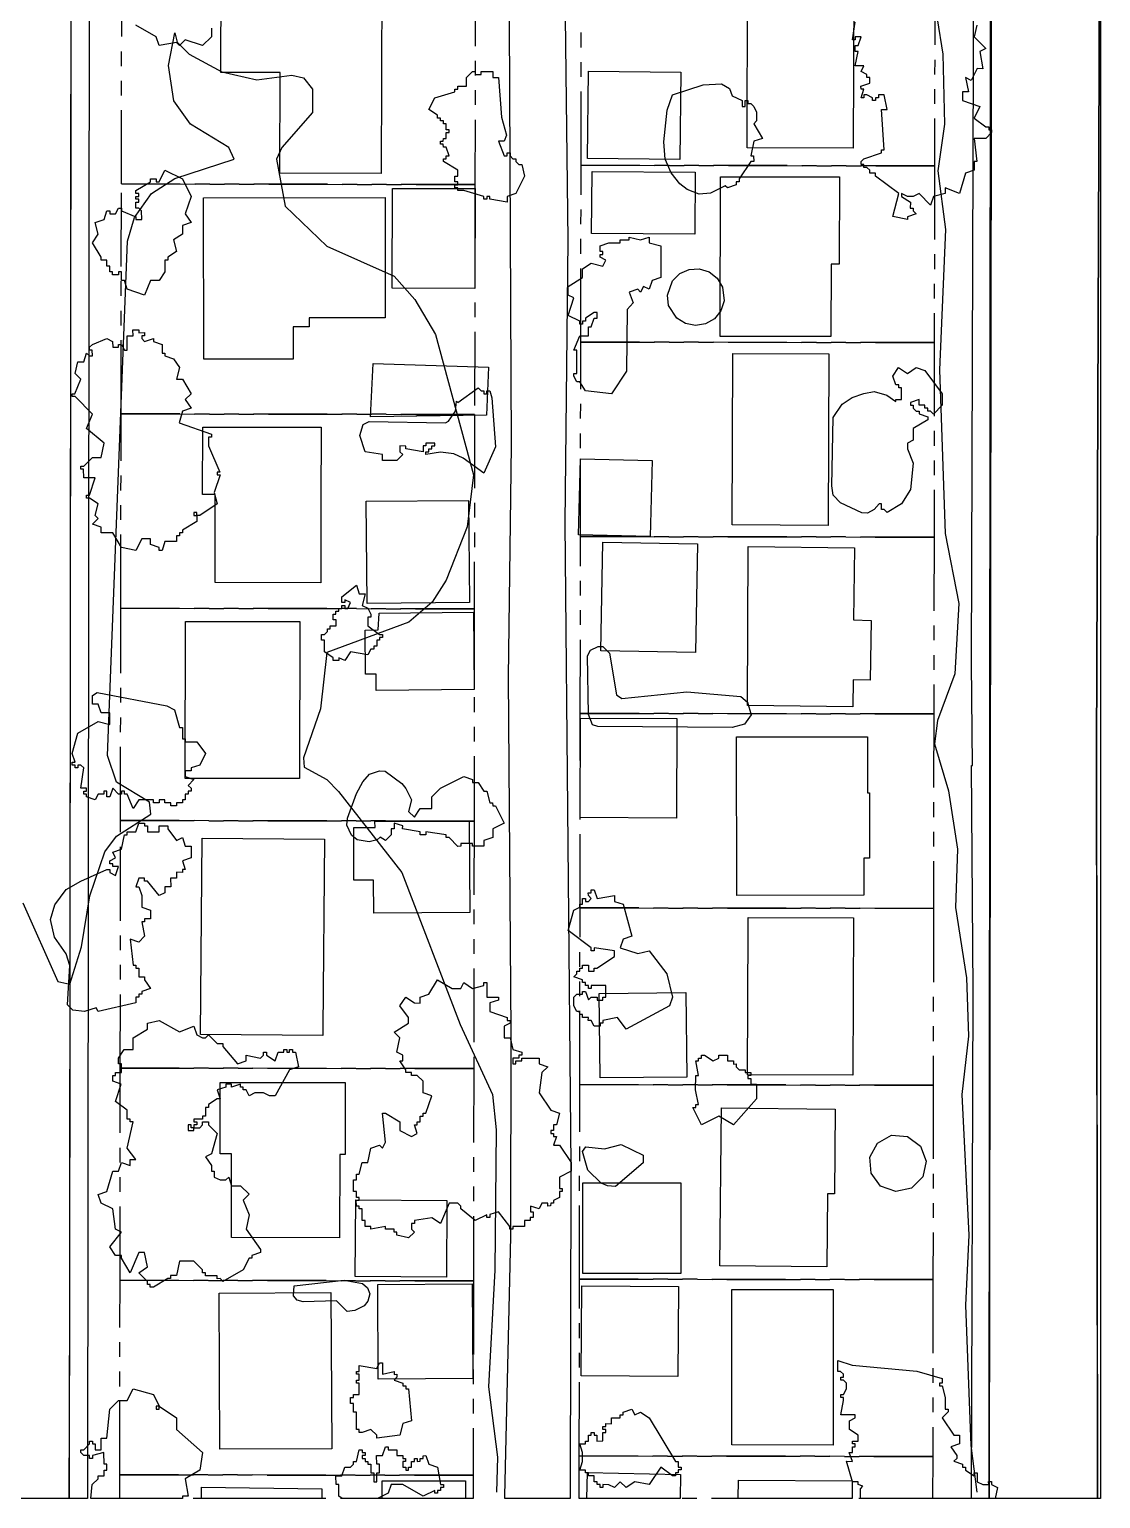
# Model space of a CAD drawing. Header units: metres. Extents: x -550 to 550, y -500 to 950.
# Drawn here: x 457.7 to 550, y -500 to -373.4 of the extents above; entities that cross this region are included whole.
import ezdxf

# ---------------------------------------------------------------- set-up
doc = ezdxf.new("R2010")
doc.units = ezdxf.units.M
doc.header["$LTSCALE"] = 2
doc.linetypes.add('PHANTOM', pattern=[6.35, 3.175, -0.635, 0.635, -0.635, 0.635, -0.635])
for name, color, linetype in [('SITE-BLDG-EXIST', 7, 'CONTINUOUS'), ('SITE-PARKING', 250, 'CONTINUOUS'), ('SITE-PROPERTY', 7, 'PHANTOM'), ('SITE-ROAD-CURB', 7, 'CONTINUOUS'), ('SITE-ROAD-GRAVEL', 32, 'CONTINUOUS'), ('SITE-ROAD-PAVED', 7, 'CONTINUOUS'), ('SITE-TREE-CANOPY', 94, 'CONTINUOUS'), ('TOPO-CONTOUR-MINOR', 9, 'CONTINUOUS')]:
    doc.layers.add(name, color=color, linetype=linetype)

msp = doc.modelspace()

# ---------------------------------------------------------------- linework, layer by layer
at = {"layer": 'SITE-BLDG-EXIST'}
for points in [[(479.28, -377.12), (474.17, -377.11), (474.2, -369.19), (488.05, -369.25), (487.98, -385.82), (479.25, -385.79)], [(519.53, -383.6), (519.57, -369.74), (528.72, -369.78), (528.67, -383.62)], [(505.86, -377.01), (513.82, -377.09), (513.74, -384.6), (505.78, -384.52)], [(515.04, -385.71), (515.02, -391.03), (506.13, -390.98), (506.16, -385.65)], [(517.23, -386.09), (527.48, -386.11), (527.46, -393.62), (526.78, -393.62), (526.76, -399.87), (517.2, -399.85)], [(488.95, -387.1), (496.09, -387.12), (496.07, -395.72), (488.93, -395.7)], [(472.68, -387.91), (488.32, -387.88), (488.34, -398.24), (481.79, -398.25), (481.79, -399.02), (480.4, -399.03), (480.41, -401.81), (472.7, -401.82)], [(518.27, -408.94), (518.3, -401.34), (526.58, -401.36), (526.53, -416.14), (518.25, -416.1)], [(482.8, -414.19), (482.78, -421.09), (473.68, -421.07), (473.69, -413.49), (472.6, -413.48), (472.62, -407.67), (482.81, -407.68)], [(505.01, -416.94), (505.17, -410.4), (511.35, -410.56), (511.18, -417.1)], [(486.7, -414.05), (495.51, -413.98), (495.59, -422.79), (486.78, -422.86)], [(507.08, -417.59), (515.24, -417.72), (515.09, -427.08), (506.92, -426.95)], [(519.63, -417.95), (528.79, -418.06), (528.71, -424.29), (530.22, -424.32), (530.15, -429.48), (528.67, -429.46), (528.64, -431.78), (519.57, -431.66)], [(495.94, -423.61), (496.01, -430.28), (487.56, -430.37), (487.55, -428.95), (486.64, -428.96), (486.6, -425.16), (487.74, -425.15), (487.82, -423.69)], [(471.09, -437.94), (471.11, -424.41), (480.98, -424.42), (480.96, -437.95)], [(505.17, -432.75), (513.48, -432.79), (513.44, -441.36), (505.13, -441.32)], [(530.08, -439.19), (530.08, -444.81), (529.59, -444.81), (529.6, -448.01), (518.63, -448.02), (518.62, -434.37), (529.91, -434.36), (529.91, -439.19)], [(487.34, -446.71), (485.64, -446.72), (485.62, -442.18), (487.46, -442.17), (487.45, -441.66), (495.57, -441.62), (495.62, -449.5), (487.36, -449.55)], [(482.97, -459.48), (482.97, -460.1), (472.42, -460.02), (472.55, -443.09), (483.09, -443.17)], [(519.62, -450.76), (519.63, -449.92), (528.7, -449.95), (528.63, -463.51), (519.56, -463.47)], [(514.25, -456.4), (514.33, -463.67), (506.87, -463.75), (506.79, -456.48)], [(484.89, -468.96), (484.89, -470.36), (484.42, -470.36), (484.41, -477.52), (475.1, -477.51), (475.1, -470.29), (474.11, -470.29), (474.11, -464.15), (484.89, -464.15)], [(526.47, -473.73), (526.4, -480.03), (517.19, -479.94), (517.33, -466.33), (527.13, -466.43), (527.06, -473.75)], [(505.36, -472.79), (513.83, -472.78), (513.83, -480.59), (505.37, -480.59)], [(493.66, -474.3), (493.61, -480.92), (485.74, -480.86), (485.79, -474.24)], [(474.09, -495.75), (474.01, -482.29), (483.66, -482.24), (483.73, -495.71)], [(487.69, -481.54), (495.84, -481.49), (495.89, -489.66), (487.74, -489.71)], [(505.28, -481.66), (513.61, -481.73), (513.55, -489.49), (505.22, -489.43)], [(518.21, -495.38), (518.22, -481.97), (526.96, -481.98), (526.95, -495.39)], [(488.06, -498.48), (495.25, -498.48), (495.26, -500), (488.06, -500)], [(505.77, -497.75), (513.78, -497.92), (513.77, -500), (505.72, -500)], [(518.78, -498.41), (528.59, -498.48), (528.58, -500), (518.77, -500)], [(472.51, -499), (482.88, -499.17), (482.86, -500), (472.49, -500)]]:
    msp.add_lwpolyline(points, close=True, dxfattribs=at)
at = {"layer": 'SITE-PARKING'}
msp.add_lwpolyline([(487.08, -406.78), (487.3, -402.18), (497.23, -402.5), (497.08, -406.64)], close=True, dxfattribs=at)
at = {"layer": 'SITE-PROPERTY'}
for points in [[(535.68, -385.16), (505.22, -385.11), (505.24, -368.36), (535.71, -368.39)], [(496.07, -386.77), (465.6, -386.72), (465.63, -368.44), (496.09, -368.48)], [(535.66, -400.38), (505.19, -400.35), (505.22, -385.11), (535.68, -385.16)], [(496.04, -406.58), (465.57, -406.53), (465.6, -386.72), (496.07, -386.77)], [(535.64, -417.15), (505.17, -417.1), (505.19, -400.35), (535.66, -400.38)], [(496.01, -423.33), (465.55, -423.28), (465.57, -406.53), (496.04, -406.58)], [(535.62, -432.38), (505.15, -432.34), (505.17, -417.1), (535.64, -417.15)], [(495.99, -441.62), (465.52, -441.57), (465.55, -423.28), (496.01, -423.33)], [(535.59, -449.14), (505.13, -449.1), (505.15, -432.34), (535.62, -432.38)], [(495.97, -462.95), (465.5, -462.9), (465.52, -441.57), (495.99, -441.62)], [(535.57, -464.38), (505.11, -464.33), (505.13, -449.1), (535.59, -449.14)], [(495.94, -481.24), (465.48, -481.19), (465.5, -462.9), (495.97, -462.95)], [(535.55, -481.13), (505.08, -481.09), (505.11, -464.33), (535.57, -464.38)], [(495.92, -497.99), (465.45, -497.95), (465.48, -481.19), (495.94, -481.24)], [(535.53, -496.37), (505.06, -496.32), (505.08, -481.09), (535.55, -481.13)], [(505.06, -496.32), (535.53, -496.37), (535.52, -500), (505.06, -500)], [(465.45, -497.95), (495.92, -497.99), (495.91, -500), (465.45, -500)]]:
    msp.add_lwpolyline(points, close=True, dxfattribs=at)
at = {"layer": 'SITE-ROAD-CURB'}
msp.add_lwpolyline([(462.89, -316.61), (462.68, -500), (461.1, -500), (461.15, -485.88), (461.32, -302.54)], dxfattribs=at)
for points in [[(547.74, -340.12), (544.01, -346.26), (542.09, -350.69), (541.43, -353.14), (540.78, -356.57), (540.6, -359.8), (540.39, -500), (538.88, -500), (539, -456.21), (538.87, -436.84), (538.97, -436.84), (538.88, -428), (539.1, -358.46), (539.73, -353.97), (541.47, -348.22), (543.05, -344.82), (550, -333.78), (550, -336.56)], [(549.74, -494.99), (549.65, -435.55), (549.91, -368.84), (549.79, -363.6), (550, -357.81), (550, -500), (549.72, -500)]]:
    msp.add_lwpolyline(points, close=True, dxfattribs=at)
at = {"layer": 'SITE-ROAD-GRAVEL'}
msp.add_lwpolyline([(503.62, -353.11), (504.08, -391.55), (503.82, -415.95), (504.33, -471.33), (504.29, -500), (498.65, -500), (498.65, -499.77), (499.16, -477.41), (499.2, -459.8), (498.95, -429.23), (499.23, -409.25), (498.92, -348.2)], dxfattribs=at)
at = {"layer": 'SITE-ROAD-PAVED'}
msp.add_lwpolyline([(461.32, -302.54), (461.1, -500), (451.9, -500), (452.07, -417.77), (452.06, -389.37), (451.94, -387.91), (451.65, -386), (451.19, -384.52), (450.05, -382.72), (449.44, -382.01), (448.03, -381.07), (446.37, -380.22), (444.73, -379.9), (441.92, -379.78), (382.17, -379.63), (379.05, -379.95), (376.98, -380.59), (374.86, -382.23), (373.85, -383.7), (372.95, -385.92), (372.62, -388.27), (372.58, -389.87), (372.44, -500), (363.2, -500)], dxfattribs=at)
msp.add_lwpolyline([(540.39, -497.71), (540.5, -373.15), (540.6, -359.8), (540.78, -356.57), (541.43, -353.14), (542.09, -350.69), (542.8, -348.82), (544.01, -346.26), (545.38, -343.85), (550, -336.56), (550, -357.81), (549.79, -363.6), (549.91, -368.84), (549.65, -435.55), (549.72, -500), (540.39, -500)], close=True, dxfattribs=at)
at = {"layer": 'SITE-TREE-CANOPY'}
for points in [[(473.35, -373.29), (473.35, -374.03), (472.59, -374.79), (471.1, -374.29), (470.6, -374.79), (470.35, -374.54), (468.85, -374.79), (468.6, -374.04), (466.84, -373.04)], [(539.34, -373.04), (539.1, -374.04), (540.1, -375.04), (539.59, -375.29), (539.85, -376.79), (539.35, -376.78), (538.85, -377.79), (538.35, -377.54), (538.6, -378.79), (538.09, -378.79), (538.1, -379.54), (539.6, -380.04), (539.1, -381.04), (540.1, -381.79), (540.35, -381.79), (540.35, -382.04), (540.6, -382.04), (540.6, -382.29), (540.1, -382.79), (539.1, -382.79), (539.34, -384.79), (539.1, -384.79), (539.1, -385.54), (538.35, -385.79), (537.85, -387.54), (536.6, -387.04), (536.6, -387.54), (535.6, -387.79), (535.35, -388.54), (534.35, -387.54), (533.85, -387.79), (533.35, -387.79), (532.84, -387.54), (532.84, -387.79), (533.6, -388.29), (533.59, -388.79), (533.85, -388.79), (533.85, -389.04), (534.1, -389.29), (533.35, -389.54), (533.35, -389.79), (532.1, -389.53), (532.6, -387.54), (530.6, -386.04), (530.6, -385.78), (530.1, -385.79), (530.1, -385.54), (529.85, -385.29), (529.6, -385.29), (529.6, -385.04), (529.35, -385.04), (529.35, -384.79), (529.6, -384.54), (531.1, -384.04), (531.1, -383.79), (531.35, -383.79), (531.1, -380.29), (531.6, -380.29), (531.34, -379.04), (530.85, -379.04), (530.85, -379.29), (530.6, -379.29), (530.6, -379.54), (530.35, -379.54), (530.35, -379.29), (529.85, -379.04), (529.6, -379.04), (529.6, -379.29), (529.35, -379.29), (529.6, -378.54), (529.35, -378.54), (529.34, -378.29), (530.1, -378.04), (530.1, -377.54), (529.85, -377.54), (529.85, -377.29), (529.35, -377.04), (529.6, -376.54), (528.85, -376.54), (529.1, -375.29), (528.85, -375.29), (528.85, -374.79), (529.1, -374.79), (529.35, -374.04), (528.85, -374.04), (528.85, -374.29), (528.6, -374.29), (528.85, -372.79)]]:
    msp.add_lwpolyline(points, dxfattribs=at)
for points in [[(498.6, -383.04), (498.1, -383.04), (498.6, -384.29), (498.85, -384.29), (498.85, -384.04), (499.1, -384.04), (499.1, -384.29), (499.35, -384.55), (499.6, -384.55), (499.6, -384.79), (499.85, -385.04), (500.1, -385.04), (500.35, -386.04), (499.6, -387.54), (498.85, -387.79), (498.84, -388.29), (497.35, -388.04), (497.35, -387.79), (497.1, -387.79), (497.1, -388.04), (496.85, -388.03), (496.85, -387.79), (495.1, -387.29), (494.6, -387.29), (494.6, -387.04), (494.35, -387.04), (494.34, -386.79), (494.6, -386.79), (494.6, -386.54), (494.34, -386.54), (494.35, -386.04), (494.6, -386.04), (494.6, -385.54), (493.35, -384.79), (493.35, -384.54), (493.6, -384.54), (493.6, -384.29), (493.85, -384.29), (493.6, -383.54), (493.35, -383.54), (493.34, -383.29), (493.1, -383.29), (493.1, -383.04), (493.34, -383.04), (493.35, -382.79), (493.6, -382.79), (493.6, -382.29), (493.84, -382.29), (493.84, -382.04), (493.6, -382.04), (493.6, -381.53), (493.35, -381.53), (493.35, -381.29), (493.1, -381.29), (493.09, -381.04), (492.85, -381.04), (492.85, -380.79), (492.1, -380.29), (492.6, -379.29), (494.35, -378.79), (494.35, -378.54), (494.6, -378.54), (494.6, -378.29), (495.35, -378.29), (495.35, -377.54), (495.85, -377.04), (496.1, -377.04), (496.1, -377.29), (496.6, -377.29), (496.6, -377.04), (497.6, -377.03), (497.6, -377.53), (498.1, -377.54), (498.35, -380.95), (498.78, -382.5)], [(519.1, -379.54), (519.1, -380.04), (519.35, -380.04), (519.35, -379.54), (519.59, -379.54), (519.59, -379.79), (519.85, -379.79), (520.1, -380.04), (520.34, -380.54), (520.35, -381.29), (520.1, -381.54), (520.85, -382.79), (520.1, -383.04), (519.85, -384.29), (520.09, -384.29), (520.1, -384.79), (519.85, -384.79), (518.85, -386.29), (518.85, -386.54), (518.6, -386.54), (518.6, -386.79), (517.85, -387.04), (517.63, -386.89), (516.37, -387.5), (515.4, -387.59), (514.36, -387.19), (513.74, -386.7), (512.99, -385.77), (512.47, -384.57), (512.34, -383.1), (512.65, -380.37), (513.11, -379.03), (515.75, -378.18), (517.33, -378.08), (518.01, -378.48), (518.23, -379.11)], [(471.6, -387.79), (471.09, -389.29), (471.6, -390.04), (470.85, -390.29), (470.85, -391.04), (470.09, -391.54), (470.35, -392.54), (469.6, -393.04), (469.6, -393.29), (469.35, -393.28), (469.35, -394.29), (468.85, -395.04), (468.1, -395.04), (467.6, -396.29), (466.1, -395.79), (465.85, -395.04), (465.6, -395.04), (465.6, -394.29), (465.35, -394.29), (465.35, -394.54), (464.84, -394.54), (464.84, -394.29), (464.6, -394.29), (464.6, -393.79), (464.35, -393.79), (464.35, -393.29), (463.85, -393.29), (463.85, -393.04), (463.1, -391.79), (463.6, -391.04), (463.35, -390.04), (464.1, -389.79), (464.35, -389.04), (464.6, -389.04), (464.6, -389.29), (465.1, -389.29), (465.35, -388.79), (465.6, -388.79), (465.6, -389.04), (466.85, -389.54), (466.84, -389.79), (467.35, -389.79), (467.34, -389.04), (467.1, -388.79), (466.85, -388.79), (466.85, -388.29), (467.1, -388.29), (467.1, -388.04), (466.85, -388.04), (466.85, -387.79), (467.1, -387.79), (467.1, -387.54), (466.85, -387.54), (466.85, -387.29), (468.1, -386.54), (468.1, -386.29), (468.6, -386.29), (468.6, -386.54), (468.85, -386.54), (469.35, -385.54), (470.85, -386.29)], [(509.7, -396.95), (509.19, -397.54), (509.14, -402.84), (507.85, -404.79), (505.6, -404.54), (505.1, -403.78), (504.84, -403.78), (504.6, -403.29), (504.6, -403.04), (504.85, -403.04), (504.85, -401.04), (504.59, -401.04), (505.1, -399.79), (505.85, -399.79), (505.85, -399.04), (506.1, -399.04), (506.35, -398.29), (506.6, -398.29), (506.6, -397.79), (506.35, -397.79), (505.6, -398.29), (505.6, -398.54), (505.35, -398.53), (505.35, -398.79), (505.1, -398.79), (505.1, -398.53), (504.1, -398.04), (504.6, -396.54), (504.1, -396.29), (504.1, -395.54), (505.35, -394.79), (505.35, -394.04), (506.1, -393.54), (507.1, -393.79), (507.35, -393.29), (506.85, -393.04), (506.85, -392.79), (507.1, -392.79), (507.1, -392.54), (506.85, -392.54), (506.85, -392.04), (507.6, -391.79), (508.6, -391.79), (508.6, -391.54), (509.35, -391.54), (509.35, -391.29), (510.34, -391.54), (511.1, -391.29), (511.1, -391.79), (512.1, -392.04), (512.1, -394.79), (511.34, -395.04), (511.1, -395.79), (510.6, -395.54), (510.35, -396.04), (510.1, -395.79), (509.35, -396.04)], [(517.54, -396.8), (517.26, -397.64), (516.71, -398.33), (515.95, -398.77), (515.08, -398.92), (514.21, -398.75), (513.46, -398.29), (512.76, -397.18), (512.66, -396.3), (513.1, -395.06), (513.73, -394.44), (514.53, -394.09), (515.41, -394.04), (516.25, -394.3), (516.94, -394.84), (517.4, -395.6)], [(472.09, -415.79), (470.85, -416.54), (470.85, -416.79), (470.6, -416.79), (470.6, -417.04), (470.34, -417.04), (470.35, -417.54), (469.35, -417.53), (469.1, -418.29), (468.85, -418.29), (468.85, -418.03), (468.1, -417.79), (468.1, -417.29), (467.35, -417.29), (466.85, -418.29), (465.6, -418.04), (464.85, -416.79), (463.85, -416.79), (463.85, -416.29), (463.1, -416.04), (463.6, -415.54), (463.34, -415.29), (463.6, -414.29), (462.85, -413.79), (462.59, -413.79), (462.59, -413.54), (462.85, -413.54), (463.35, -412.04), (462.35, -412.04), (462.34, -411.29), (462.1, -411.29), (462.1, -411.04), (462.35, -411.04), (463.1, -410.29), (463.85, -410.29), (464.1, -409.04), (462.59, -407.79), (463.1, -406.54), (461.6, -405.04), (461.35, -405.04), (461.35, -404.79), (461.59, -404.79), (462.09, -403.54), (461.6, -403.04), (461.85, -402.04), (462.35, -402.04), (462.6, -401.29), (462.85, -401.54), (463.1, -401.54), (463.09, -401.04), (462.85, -401.04), (462.85, -400.79), (463.1, -400.54), (464.35, -400.04), (464.84, -400.29), (464.85, -400.79), (465.35, -400.79), (465.35, -400.54), (465.6, -400.54), (465.85, -401.04), (466.1, -401.05), (466.1, -399.79), (466.6, -399.79), (466.59, -399.29), (467.1, -399.29), (467.1, -399.54), (467.6, -399.53), (467.6, -399.79), (467.35, -399.79), (467.35, -400.03), (467.6, -400.29), (468.35, -400.04), (468.35, -400.29), (469.1, -400.54), (469.1, -401.29), (469.35, -401.29), (469.34, -401.54), (470.1, -401.78), (470.6, -402.54), (470.35, -403.54), (470.85, -403.54), (471.6, -404.79), (471.1, -405.29), (471.6, -406.04), (470.85, -406.29), (470.59, -407.29), (473.35, -408.28), (473.35, -408.54), (473.1, -408.54), (473.1, -409.29), (474.09, -411.54), (473.85, -411.54), (473.85, -411.79), (474.1, -411.79), (473.6, -413.29), (473.85, -414.29), (472.35, -415.29), (472.1, -415.29)], [(532.35, -405.29), (532.85, -405.29), (532.85, -404.29), (532.6, -404.29), (532.6, -404.04), (532.35, -404.04), (532.1, -403.29), (532.59, -402.54), (533.35, -403.04), (534.1, -402.54), (534.85, -402.79), (536.35, -404.79), (536.35, -405.79), (535.6, -406.54), (535.35, -406.29), (535.1, -406.29), (535.1, -406.03), (534.84, -406.03), (534.85, -405.79), (534.35, -405.79), (534.35, -405.29), (533.6, -405.54), (533.6, -405.79), (533.85, -405.79), (533.85, -406.04), (534.1, -406.29), (534.35, -406.29), (534.35, -406.53), (535.1, -406.79), (535.1, -407.04), (533.85, -407.79), (533.85, -408.79), (533.35, -409.04), (533.34, -409.54), (533.85, -410.79), (533.6, -413.04), (532.85, -414.29), (531.6, -415.04), (531.35, -414.78), (531.1, -414.78), (531.1, -414.29), (530.9, -414.29), (530.49, -414.76), (529.92, -415.08), (529.43, -415.05), (527.59, -414.19), (526.95, -413.53), (526.82, -412.74), (526.94, -406.84), (527.73, -405.68), (528.59, -405.11), (529.6, -404.76), (530.49, -404.59), (531.58, -404.92), (532.35, -405.46)], [(494.6, -405.54), (496.35, -404.29), (496.6, -404.54), (496.85, -404.54), (496.85, -404.79), (497.1, -404.79), (497.1, -404.54), (497.35, -404.54), (497.53, -405.15), (497.85, -409.38), (496.85, -411.63), (495.05, -410.34), (494.25, -409.96), (493.09, -409.82), (491.85, -410.04), (491.85, -409.79), (492.1, -409.79), (492.1, -409.54), (492.35, -409.54), (492.35, -409.29), (492.6, -409.29), (492.6, -409.04), (491.85, -409.04), (491.84, -409.29), (491.6, -409.29), (491.6, -409.79), (490.1, -409.54), (490.1, -409.3), (489.6, -409.29), (489.6, -409.79), (489.85, -410.04), (489.35, -410.54), (488.1, -410.54), (488.1, -410.04), (486.62, -409.79), (486.15, -408.39), (486.44, -407.44), (486.96, -407.18), (493.52, -407.29), (493.79, -407.15), (494.4, -406.29), (494.48, -405.44)], [(472.1, -415.04), (471.85, -415.03), (471.85, -415.29), (472.1, -415.29)], [(486.1, -422.04), (486.6, -422.04), (486.35, -423.04), (486.85, -423.28), (487.1, -423.79), (487.1, -424.04), (486.85, -424.04), (486.85, -424.79), (487.85, -425.54), (488.1, -425.54), (488.1, -425.79), (487.85, -425.79), (487.85, -426.04), (487.6, -426.04), (487.6, -426.54), (487.35, -426.54), (487.35, -426.79), (487.1, -426.79), (486.85, -427.29), (485.35, -427.04), (484.85, -427.79), (484.35, -427.54), (484.35, -427.79), (483.85, -427.79), (483.85, -427.54), (483.1, -427.04), (483.09, -426.04), (482.85, -426.04), (482.85, -425.54), (483.1, -425.54), (483.35, -425.29), (483.35, -425.04), (483.59, -425.04), (483.59, -424.79), (484.1, -424.79), (484.1, -424.29), (483.85, -424.29), (483.85, -423.79), (484.09, -423.79), (484.09, -423.54), (484.35, -423.54), (484.35, -423.29), (484.6, -423.29), (484.6, -423.04), (484.85, -423.04), (484.85, -423.29), (485.1, -423.29), (485.35, -422.79), (484.85, -422.54), (484.85, -422.79), (484.59, -422.79), (484.59, -422.29), (485.85, -421.29)], [(508.26, -430.75), (508.73, -431.05), (514.34, -430.48), (519, -430.88), (519.57, -431.36), (519.87, -432.46), (519.29, -433.28), (518.23, -433.55), (506.66, -433.46), (506.2, -433.32), (505.86, -432.42), (505.76, -427.38), (506.04, -426.89), (506.69, -426.58), (507.1, -426.58), (507.66, -427.14)], [(464.35, -439.54), (464.35, -439.04), (464.09, -439.04), (464.09, -439.29), (463.6, -439.29), (463.35, -439.79), (462.6, -439.54), (462.6, -439.3), (462.35, -439.29), (462.35, -439.04), (462.6, -439.04), (462.6, -438.79), (462.1, -438.79), (462.35, -437.04), (462.1, -436.79), (461.85, -436.79), (461.85, -437.04), (461.6, -437.04), (461.6, -436.79), (461.34, -436.79), (461.34, -436.54), (461.6, -436.54), (461.35, -435.79), (461.85, -434.04), (463.6, -433.04), (464.6, -433.29), (464.59, -432.29), (463.85, -432.29), (463.6, -431.54), (463.1, -431.54), (463.1, -430.79), (463.52, -430.54), (469.52, -431.7), (470.16, -432.02), (470.6, -433.54), (470.85, -433.54), (470.85, -434.54), (471.1, -434.54), (471.1, -434.79), (472.1, -434.79), (472.85, -435.79), (472.35, -436.79), (471.6, -437.04), (471.6, -437.29), (471.1, -437.29), (471.1, -437.79), (471.85, -438.04), (471.35, -438.54), (471.6, -438.79), (471.6, -439.04), (471.35, -439.04), (471.35, -439.29), (471.1, -439.29), (471.1, -439.8), (470.85, -439.79), (470.85, -440.04), (470.35, -440.04), (470.35, -440.29), (469.85, -440.29), (469.85, -440.04), (469.35, -440.04), (469.35, -439.79), (468.85, -439.79), (468.85, -440.04), (468.35, -440.04), (468.35, -439.79), (467.1, -439.79), (466.6, -440.53), (466.1, -439.29), (465.85, -439.29), (465.85, -439.04), (465.6, -439.04), (465.6, -439.29), (465.34, -439.29), (464.85, -438.79), (464.6, -439.54)], [(487.64, -443.22), (486.94, -443.42), (485.92, -443.22), (485.42, -442.82), (485.03, -441.98), (485.09, -441.37), (485.85, -439.25), (486.42, -438.23), (486.99, -437.58), (487.84, -437.3), (488.33, -437.32), (489.76, -438.37), (490.1, -438.8), (490.6, -439.79), (490.35, -440.79), (490.85, -441.29), (491.35, -440.54), (492.35, -440.54), (492.35, -439.54), (493.1, -438.79), (495.1, -437.79), (495.85, -438.03), (495.85, -438.29), (496.35, -438.29), (496.85, -439.04), (497.1, -439.04), (497.35, -440.04), (497.59, -440.04), (497.6, -440.29), (497.85, -440.3), (498.6, -441.79), (497.6, -442.29), (497.6, -443.04), (496.85, -443.29), (496.85, -443.79), (495.85, -443.79), (495.85, -443.54), (494.85, -443.54), (494.85, -443.78), (494.6, -443.8), (493.85, -443.04), (493.59, -443.04), (493.59, -442.79), (491.85, -442.53), (491.85, -442.79), (491.35, -442.79), (491.35, -442.55), (489.84, -442.29), (489.85, -442.04), (489.1, -441.79), (489.1, -442.29), (488.85, -442.29), (488.85, -442.79), (488.35, -443.29), (487.91, -443)], [(462.1, -446.79), (464.35, -445.79), (464.6, -445.79), (464.6, -446.04), (465.1, -446.3), (465.35, -445.54), (464.85, -445.54), (464.85, -445.29), (464.6, -445.29), (464.6, -445.04), (465.1, -444.79), (464.85, -444.29), (465.6, -444.04), (465.85, -442.79), (466.1, -442.79), (466.1, -442.54), (466.85, -442.54), (467.1, -441.79), (467.6, -441.79), (467.6, -442.04), (467.85, -442.04), (467.85, -442.54), (468.85, -442.54), (468.85, -442.04), (469.6, -442.04), (469.6, -442.28), (470.35, -443.29), (470.85, -443.04), (471.1, -443.79), (471.6, -443.79), (471.6, -444.79), (470.85, -445.05), (471.1, -445.79), (470.85, -445.79), (470.85, -446.04), (470.35, -446.03), (470.35, -446.54), (469.84, -446.53), (469.85, -447.29), (469.34, -447.29), (469.34, -447.79), (468.85, -448.04), (467.85, -446.79), (467.6, -446.79), (467.6, -446.54), (467.1, -446.54), (466.84, -447.29), (467.1, -447.29), (467.35, -448.04), (467.35, -449.03), (468.1, -449.29), (468.1, -450.04), (467.6, -450.04), (467.6, -450.29), (467.35, -450.29), (467.6, -451.54), (467.1, -452.04), (466.35, -451.79), (466.6, -454.04), (466.85, -454.04), (466.85, -454.3), (467.1, -454.28), (467.1, -455.04), (467.6, -455.04), (467.6, -455.29), (468.1, -456.04), (467.35, -456.29), (467.35, -456.54), (467.1, -456.54), (467.1, -456.79), (466.85, -456.79), (466.85, -457.29), (463.6, -458.04), (463.43, -457.72), (462.41, -458.04), (461.4, -457.9), (460.94, -457.45), (461.16, -454.05), (460.83, -453.05), (459.82, -451.61), (459.49, -450.1), (459.87, -448.84), (460.85, -447.5)], [(506.6, -448.29), (508.1, -448.04), (508.1, -448.54), (508.85, -448.78), (509.6, -451.54), (508.85, -451.79), (508.6, -452.54), (510.1, -453.04), (511.1, -452.79), (512.6, -454.78), (513.1, -456.79), (512.85, -457.54), (509.1, -459.54), (508.35, -458.54), (507.1, -458.79), (507.09, -459.04), (506.85, -459.04), (506.85, -459.29), (506.35, -459.29), (506.1, -458.79), (505.84, -458.79), (505.85, -458.54), (505.35, -458.54), (505.35, -458.29), (505.1, -458.29), (505.09, -458.04), (504.85, -458.03), (504.6, -457.54), (504.6, -456.79), (504.85, -456.54), (505.35, -456.54), (505.35, -456.29), (505.6, -456.29), (505.85, -457.03), (506.1, -456.79), (506.6, -456.79), (506.6, -457.04), (507.1, -457.04), (507.1, -456.79), (507.35, -456.79), (507.34, -455.79), (506.09, -455.79), (506.1, -456.05), (505.85, -456.04), (505.85, -455.79), (505.6, -455.79), (505.6, -455.54), (505.35, -455.54), (505.35, -455.29), (504.6, -455.04), (504.85, -454.79), (504.85, -454.54), (505.1, -454.54), (505.1, -454.29), (505.34, -454.29), (505.35, -454.04), (505.85, -454.04), (505.85, -454.54), (506.35, -454.54), (506.35, -454.29), (506.59, -454.29), (508.1, -453.29), (508.1, -452.79), (506.35, -452.54), (506.35, -452.79), (506.1, -452.79), (506.1, -452.54), (504.1, -451.04), (504.6, -449.29), (505.1, -449.04), (505.1, -448.79), (505.34, -448.79), (505.35, -448.29), (505.6, -448.29), (505.6, -448.54), (505.85, -448.54), (506.1, -448.29), (505.85, -448.04), (505.84, -447.79), (506.1, -447.79), (506.1, -447.54), (506.35, -447.54)], [(494.1, -456.04), (494.85, -456.04), (495.1, -455.54), (495.85, -456.04), (496.84, -455.79), (496.85, -455.54), (497.1, -455.54), (497.1, -456.79), (498.1, -456.79), (498.1, -457.04), (497.35, -457.29), (497.35, -458.04), (498.85, -458.54), (498.85, -458.79), (499.1, -458.8), (499.1, -459.04), (498.6, -459.3), (498.6, -460.29), (499.1, -460.29), (499.35, -461.29), (500.1, -461.54), (500.1, -461.79), (499.85, -461.79), (499.85, -462.04), (499.34, -462.04), (499.35, -462.54), (499.6, -462.54), (499.6, -462.29), (500.1, -462.29), (500.1, -462.04), (501.6, -462.04), (501.6, -462.54), (502.35, -462.79), (501.85, -463.29), (501.6, -465.04), (502.6, -466.54), (503.35, -466.79), (503.09, -467.79), (502.85, -467.79), (502.85, -468.29), (502.6, -468.29), (502.6, -468.54), (502.85, -468.54), (502.85, -468.79), (503.1, -468.79), (502.85, -469.55), (503.35, -469.53), (504.35, -471.04), (504.35, -471.79), (503.35, -472.29), (503.35, -473.29), (503.6, -473.29), (503.6, -473.54), (503.35, -473.54), (503.35, -474.04), (502.85, -474.3), (502.85, -474.54), (502.6, -474.54), (502.59, -474.78), (502.35, -474.8), (502.35, -474.54), (501.85, -474.54), (501.6, -475.04), (500.85, -474.79), (500.85, -475.29), (501.1, -475.29), (501.1, -475.79), (500.84, -475.79), (500.84, -476.04), (500.35, -476.04), (500.35, -476.54), (499.35, -476.54), (499.35, -476.79), (499.09, -476.79), (499.09, -476.54), (498.1, -475.29), (497.35, -475.53), (497.35, -475.79), (497.09, -475.79), (497.09, -475.55), (496.1, -476.04), (494.85, -475.04), (494.85, -474.79), (494.6, -474.54), (493.85, -474.54), (493.1, -476.29), (492.35, -475.8), (490.85, -476.04), (490.85, -476.29), (490.6, -476.29), (490.6, -476.79), (490.85, -477.04), (490.35, -477.54), (489.35, -477.29), (489.35, -477.04), (489.1, -477.04), (489.1, -476.79), (488.35, -476.79), (488.35, -476.54), (487.1, -476.79), (487.1, -476.55), (486.6, -476.54), (486.6, -476.04), (486.35, -476.04), (486.35, -475.04), (486.1, -475.04), (486.1, -474.79), (485.85, -474.79), (485.84, -474.29), (486.1, -474.29), (486.1, -474.04), (485.85, -474.04), (485.85, -473.54), (485.6, -473.54), (485.6, -472.54), (485.85, -472.54), (485.85, -472.04), (486.1, -472.04), (486.35, -471.04), (486.85, -471.04), (487.1, -469.79), (487.85, -469.54), (488.1, -469.79), (488.35, -469.29), (488.09, -466.79), (488.35, -466.79), (489.6, -467.54), (489.6, -468.29), (490.6, -468.79), (491.1, -468.54), (490.85, -467.78), (491.1, -467.78), (491.1, -467.54), (491.35, -467.54), (491.35, -467.04), (491.6, -467.04), (491.6, -466.8), (491.84, -466.78), (492.35, -465.29), (491.6, -465.04), (491.6, -464.04), (491.1, -463.54), (490.6, -463.53), (490.6, -463.29), (490.1, -463.29), (490.1, -463.04), (489.6, -462.29), (489.85, -462.29), (489.85, -461.79), (489.35, -461.54), (489.6, -460.29), (489.1, -459.8), (490.34, -459.04), (490.34, -458.54), (489.59, -457.54), (490.1, -456.79), (490.85, -457.29), (491.35, -457.3), (491.34, -456.79), (492.1, -456.54), (492.85, -455.29)], [(472.1, -468.04), (472.35, -468.04), (472.6, -467.8), (472.6, -467.54), (473.1, -467.54), (473.1, -467.78), (473.85, -468.54), (473.35, -470.29), (472.85, -470.54), (473.35, -471.29), (473.35, -471.79), (473.6, -471.79), (473.6, -472.29), (474.1, -472.54), (474.6, -472.54), (474.85, -472.29), (475.1, -473.04), (475.85, -473.04), (476.6, -473.78), (476.1, -474.28), (476.6, -475.54), (476.35, -476.79), (477.6, -478.54), (477.6, -478.79), (476.85, -479.04), (476.85, -479.29), (476.6, -479.29), (476.1, -480.29), (474.35, -481.29), (474.1, -481.03), (473.85, -481.05), (473.85, -480.79), (472.85, -480.79), (472.85, -480.54), (472.6, -480.54), (472.6, -480.29), (471.85, -479.54), (470.6, -479.54), (470.35, -480.78), (469.84, -480.78), (469.84, -481.04), (469.6, -481.04), (468.35, -481.79), (468.09, -481.79), (468.09, -481.54), (467.85, -481.54), (467.85, -481.29), (467.1, -480.54), (467.85, -480.04), (467.6, -478.79), (467.1, -478.79), (466.35, -480.54), (465.6, -479.29), (465.6, -479.04), (465.1, -479.04), (464.59, -478.29), (465.6, -477.04), (465.09, -476.79), (464.85, -475.04), (463.85, -474.54), (463.6, -473.79), (464.35, -473.54), (464.85, -471.79), (465.35, -471.79), (465.6, -471.03), (466.34, -471.29), (466.35, -470.79), (466.85, -470.79), (466.1, -469.79), (466.6, -467.54), (466.35, -467.54), (466.35, -467.29), (466.1, -467.29), (466.1, -466.54), (465.09, -465.79), (465.59, -464.29), (464.85, -464.04), (464.85, -463.54), (465.1, -463.54), (465.1, -463.29), (465.6, -463.29), (465.6, -462.54), (465.35, -462.54), (465.34, -462.04), (465.84, -461.29), (466.6, -461.29), (466.6, -460.29), (467.85, -459.54), (467.85, -459.04), (468.85, -458.79), (470.6, -459.79), (471.84, -459.28), (472.1, -460.04), (472.59, -460.29), (472.85, -460.29), (473.1, -460.04), (473.84, -460.79), (474.35, -460.79), (474.35, -461.03), (475.6, -462.54), (476.35, -462.29), (476.35, -461.79), (477.6, -462.04), (477.85, -461.79), (477.85, -461.54), (478.1, -461.54), (478.1, -461.8), (478.85, -462.29), (479.1, -461.54), (479.6, -461.54), (479.6, -461.29), (479.85, -461.29), (479.85, -461.54), (480.1, -461.54), (480.09, -461.29), (480.35, -461.29), (480.35, -461.54), (480.6, -461.54), (480.85, -462.79), (480.1, -463.04), (478.85, -465.29), (478.35, -465.29), (477.85, -465.04), (477.1, -465.04), (476.6, -465.29), (476.35, -464.79), (476.1, -464.79), (476.09, -464.54), (475.85, -464.54), (475.85, -464.3), (475.1, -464.54), (475.1, -464.29), (474.6, -464.29), (474.6, -464.54), (473.85, -464.79), (474.1, -465.54), (473.85, -465.54), (473.1, -466.04), (473.1, -466.29), (472.85, -466.29), (472.85, -467.04), (472.6, -467.04), (472.6, -467.29), (471.85, -467.29), (471.85, -467.54), (472.09, -467.54), (472.1, -467.79), (471.85, -467.79), (471.85, -468.04)], [(517.85, -462.29), (518.35, -462.29), (518.35, -462.55), (518.59, -462.53), (518.59, -462.79), (518.85, -463.04), (519.35, -463.04), (519.35, -463.29), (519.85, -463.29), (519.85, -463.54), (519.6, -463.54), (519.6, -463.79), (519.85, -463.79), (519.85, -464.29), (520.35, -464.29), (520.35, -465.54), (518.35, -467.78), (517.1, -467.04), (515.6, -467.79), (514.85, -466.29), (515.1, -466.29), (515.1, -466.05), (515.35, -466.03), (515.09, -464.79), (515.1, -463.54), (515.35, -463.54), (515.1, -462.29), (515.35, -462.29), (515.35, -462.04), (515.6, -462.04), (515.6, -461.79), (515.85, -461.79), (516.6, -462.29), (517.1, -462.04), (517.1, -461.79), (517.85, -461.79)], [(471.6, -468.04), (471.6, -467.79), (471.35, -467.79), (471.35, -468.29), (471.85, -468.29), (471.85, -468.04)], [(505.35, -470.08), (505.64, -469.68), (507.23, -469.87), (508.68, -469.5), (510.57, -470.41), (510.58, -471.06), (508.19, -473.11), (507.51, -473.05), (506.94, -472.81), (505.79, -471.71)], [(532.35, -473.55), (531.04, -473.07), (530.21, -471.97), (530.1, -470.58), (530.76, -469.37), (531.98, -468.69), (533.36, -468.79), (534.48, -469.62), (534.96, -470.91), (534.68, -472.26), (533.7, -473.25)], [(484.8, -481.18), (486.38, -481.46), (486.81, -481.83), (487, -482.34), (486.85, -483), (486.51, -483.4), (485.73, -483.78), (485.05, -483.87), (484.13, -482.96), (481.26, -483.03), (480.76, -482.91), (480.43, -482.54), (480.49, -481.67)], [(488.09, -489.29), (489.1, -489.04), (489.1, -489.3), (489.35, -489.28), (489.34, -489.54), (489.1, -489.78), (489.85, -490.04), (489.85, -490.29), (490.1, -490.29), (490.1, -490.54), (490.35, -490.54), (490.6, -493.29), (489.85, -493.53), (489.6, -494.54), (487.6, -494.79), (487.6, -494.54), (487.1, -494.04), (486.35, -494.29), (486.1, -494.29), (486.09, -494.04), (485.85, -494.04), (485.85, -492.54), (485.6, -492.54), (485.6, -491.79), (485.35, -491.79), (485.35, -491.29), (485.6, -491.29), (485.6, -491.04), (486.1, -491.04), (486.1, -490.04), (485.85, -490.04), (485.85, -489.79), (486.1, -489.79), (486.1, -489.29), (485.85, -489.29), (485.85, -489.04), (486.1, -489.04), (486.1, -488.54), (487.6, -488.79), (487.85, -488.29), (488.1, -488.29)], [(529.31, -499.83), (529.3, -499.16), (529.49, -498.93), (529.1, -498.79), (529.1, -498.54), (528.6, -498.54), (528.1, -496.78), (528.6, -496.79), (528.34, -496.04), (528.6, -496.04), (528.6, -495.54), (528.85, -495.54), (528.85, -495.29), (528.6, -495.29), (528.6, -495.04), (529.1, -495.04), (529.1, -494.54), (528.35, -494.04), (528.35, -493.29), (528.85, -493.04), (528.85, -492.79), (527.6, -492.79), (527.85, -491.54), (527.84, -491.29), (527.6, -491.29), (527.6, -491.04), (527.84, -491.04), (528.1, -490.54), (528.1, -490.04), (527.85, -489.79), (527.6, -489.79), (527.6, -489.54), (527.85, -489.54), (527.85, -489.29), (527.59, -489.04), (527.35, -489.04), (527.35, -488.11), (528.59, -488.5), (534.16, -489.02), (536.34, -489.64), (536.34, -490.04), (536.1, -490.04), (536.1, -490.29), (536.35, -490.29), (536.6, -491.29), (536.59, -492.29), (536.85, -492.29), (536.85, -492.53), (536.35, -493.03), (537.35, -494.54), (537.85, -494.54), (537.85, -495.29), (537.1, -495.54), (537.6, -496.28), (537.6, -496.54), (537.35, -496.78), (538.1, -497.04), (538.1, -497.29), (538.35, -497.29), (538.35, -497.54), (539.09, -498.04), (539.1, -497.79), (539.35, -497.79), (539.35, -498.54), (539.85, -498.79), (540.35, -498.79), (540.34, -498.53), (540.6, -498.53), (540.6, -498.79), (541.1, -499.04), (540.91, -500), (529.34, -500)], [(463.09, -498.79), (463.6, -498.29), (463.6, -498.04), (464.1, -498.04), (464.1, -497.54), (464.35, -497.54), (464.35, -497.04), (464.1, -497.04), (464.09, -496.04), (463.1, -496.29), (463.1, -496.54), (462.85, -496.54), (462.84, -496.29), (462.35, -496.29), (462.1, -496.04), (462.1, -495.79), (462.35, -495.79), (462.85, -495.29), (462.85, -495.04), (463.1, -495.04), (463.1, -495.29), (463.34, -495.29), (463.35, -495.79), (463.85, -495.79), (463.85, -494.79), (464.35, -494.79), (464.6, -492.29), (465.35, -491.54), (466.1, -491.54), (466.6, -490.54), (468.35, -491.04), (468.85, -492.04), (470.35, -493.04), (470.35, -494.04), (472.6, -496.04), (472.35, -497.54), (471.09, -498.29), (471.35, -499.79), (470.85, -499.78), (470.85, -500), (462.97, -500)], [(468.59, -492.04), (468.59, -492.28), (468.85, -492.28), (468.85, -492.04)], [(509.85, -492.79), (510.35, -492.54), (511.1, -493.04), (513.35, -496.79), (513.59, -496.79), (513.6, -497.29), (513.85, -497.29), (513.85, -497.53), (513.6, -497.53), (513.6, -497.79), (513.35, -497.79), (513.35, -498.03), (513.09, -498.03), (512.1, -497.29), (511.1, -498.79), (509.85, -498.54), (509.1, -499.04), (508.6, -498.54), (508.1, -499.04), (507.6, -498.8), (507.1, -498.79), (507.1, -499.04), (506.85, -499.04), (506.85, -498.79), (506.6, -498.79), (506.6, -498.54), (506.34, -498.54), (506.34, -498.04), (505.85, -498.04), (505.85, -497.79), (505.6, -497.79), (505.6, -497.54), (505.1, -497.54), (505.35, -496.79), (505.35, -496.04), (505.1, -495.29), (505.6, -495.29), (505.6, -495.04), (505.85, -495.04), (505.85, -494.54), (506.1, -494.54), (506.1, -494.29), (506.35, -494.29), (506.35, -494.54), (506.59, -494.54), (506.59, -495.05), (507.1, -495.03), (507.1, -494.29), (507.35, -494.29), (507.35, -494.05), (507.09, -494.04), (507.09, -493.79), (507.35, -493.79), (507.35, -493.54), (507.85, -493.55), (507.85, -493.04), (508.6, -493.03), (508.6, -492.79), (508.84, -492.79), (508.84, -492.55), (509.6, -492.29)], [(484.35, -499.79), (484.35, -498.79), (484.1, -498.79), (484.09, -498.04), (484.6, -498.04), (484.85, -497.29), (485.35, -497.29), (485.6, -497.04), (485.6, -496.79), (485.85, -496.79), (486.1, -495.79), (486.35, -495.79), (486.34, -496.04), (486.6, -496.04), (486.6, -496.29), (486.34, -496.29), (486.34, -496.54), (486.6, -496.54), (486.6, -496.79), (486.85, -496.79), (486.85, -497.03), (487.1, -497.03), (487.09, -497.79), (487.35, -497.79), (487.35, -498.54), (487.6, -498.54), (487.6, -497.79), (487.85, -497.79), (487.85, -497.04), (487.6, -497.04), (487.59, -496.29), (488.1, -496.29), (488.35, -495.53), (488.6, -495.54), (488.6, -495.79), (489.35, -495.79), (489.35, -496.29), (489.85, -496.29), (489.85, -496.54), (490.09, -496.54), (490.09, -496.79), (489.85, -496.79), (489.85, -497.29), (490.1, -497.29), (490.1, -497.54), (490.35, -497.54), (490.35, -497.29), (490.6, -497.3), (490.6, -496.79), (490.85, -496.79), (490.85, -496.54), (491.1, -496.54), (491.1, -496.8), (491.34, -496.78), (491.34, -496.54), (491.6, -496.54), (491.6, -496.3), (491.85, -496.28), (492.1, -497.04), (492.85, -497.29), (493.1, -498.79), (493.35, -498.79), (493.35, -499.04), (493.1, -499.04), (493.1, -499.29), (492.84, -499.29), (492.85, -499.54), (492.6, -499.54), (492.6, -499.29), (491.6, -499.79), (489.85, -498.78), (489.6, -498.78), (488.85, -498.79), (488.6, -499.54), (487.68, -500), (484.63, -500)]]:
    msp.add_lwpolyline(points, close=True, dxfattribs=at)
at = {"layer": 'TOPO-CONTOUR-MINOR'}
for points in [[(535.9, -372.49), (536.4, -375.52), (536.55, -381.56), (535.97, -385.59), (536.62, -390.63), (536.11, -402.72), (536.6, -416.83), (537.79, -422.87), (537.44, -428.92), (535.94, -432.95), (535.67, -434.97), (536.89, -439), (537.67, -444.03), (537.49, -449.07), (538.45, -455.12), (538.6, -460.16), (538.05, -465.19), (538.64, -477.29), (538.35, -483.33), (538.8, -495.42), (539.32, -499.45)], [(457.11, -448.65), (460.13, -455.44), (461.14, -455.66), (462.15, -452.44), (462.88, -448.07), (464.16, -444.26), (465.17, -442.91), (468.13, -441.01), (468.01, -440), (465.17, -438.26), (464.4, -435.97), (466.12, -391.64), (466.74, -389.62), (468.19, -387.53), (470.21, -386.25), (475.33, -384.59), (474.85, -383.58), (471.56, -381.56), (470.12, -379.55), (469.66, -376.52), (470.21, -373.7), (470.39, -374.51), (471.45, -375.52), (474.24, -377.05), (477.26, -377.75), (480.29, -377.34), (481.29, -377.56), (482.08, -378.54), (482.07, -380.55), (479.42, -383.58), (478.97, -384.59), (479.72, -388.62), (483.31, -392.08), (489.12, -394.66), (490.89, -396.68), (492.66, -399.7), (495.94, -411.79), (495.4, -416.27), (493.6, -420.86), (492.38, -422.76), (490.36, -424.49), (483.31, -427.1), (482.77, -431.94), (481.29, -436.17), (481.34, -436.98), (483.31, -438.03), (484.32, -439.06), (489.76, -446.05), (494.79, -459.15), (497.59, -465.19), (497.91, -468.22), (497.79, -480.31), (497.25, -490.38), (498.01, -496.43), (497.93, -499.45)]]:
    msp.add_lwpolyline(points, dxfattribs=at)

doc.saveas('drawing.dxf')
